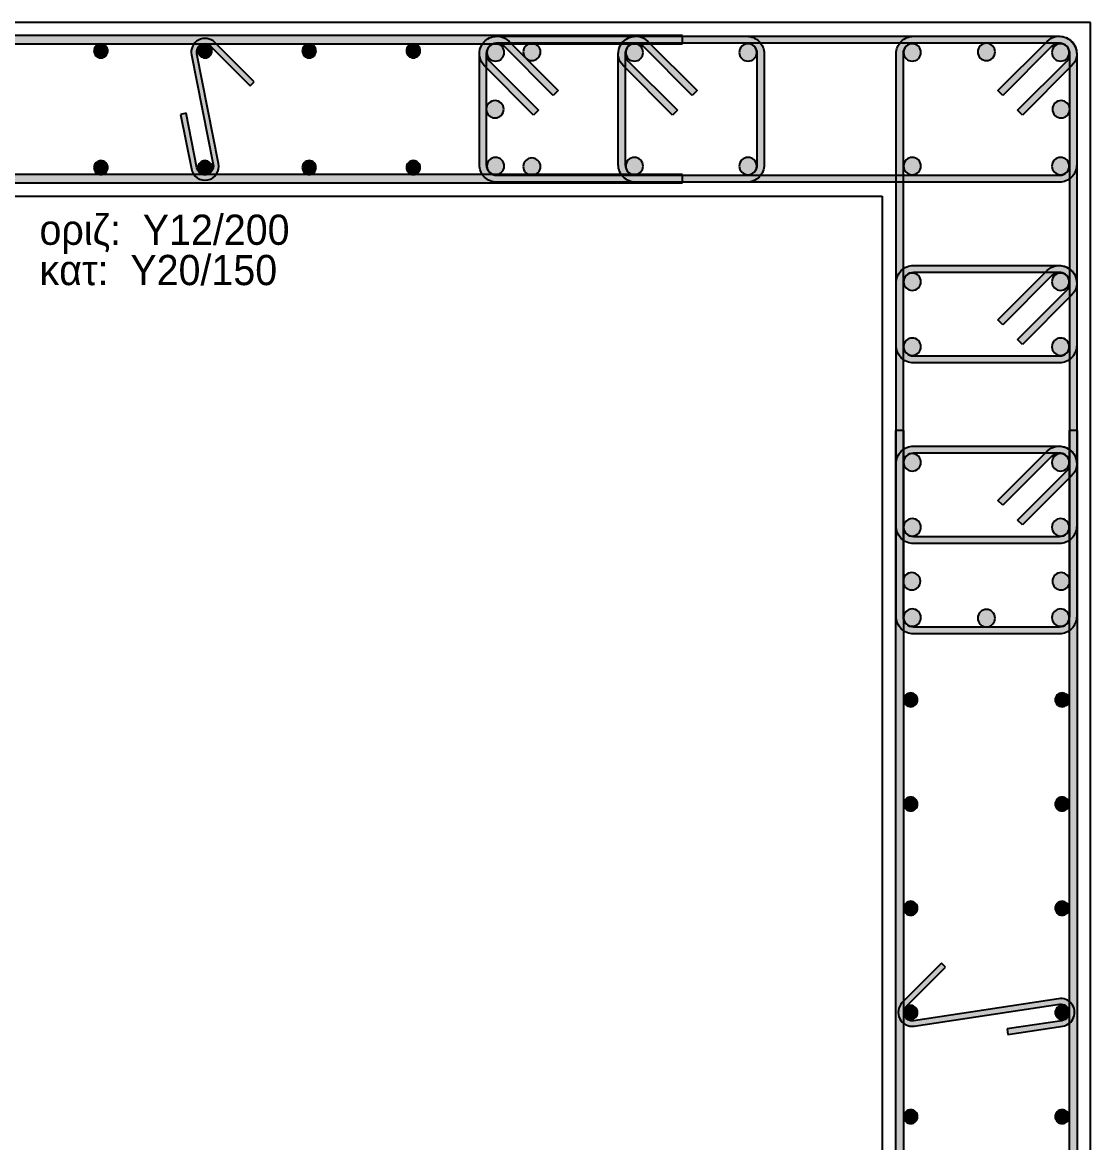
# Model space of a CAD drawing. Header units: millimetres. Extents: x -2171 to 1563, y -1758 to -1505.
# Drawn here: x -1597.41 to -1589.72, y -1613.7 to -1605.64 of the extents above; entities that cross this region are included whole.
import ezdxf

# ---------------------------------------------------------------- set-up
doc = ezdxf.new("R2010")
doc.units = ezdxf.units.MM
doc.layers.add('Col_Det', color=7, linetype='Continuous')
doc.layers.add('Col_Det_Fill', color=7, linetype='Continuous')
doc.styles.add('S1Arl22_b_934_161', font='arial.ttf', dxfattribs={"width": 0.933629, "height": 0.002175})

msp = doc.modelspace()

# ---------------------------------------------------------------- hatches: boundary and pattern name
at = {"layer": 'Col_Det_Fill'}
for color, points in [(252, [(-1592.6564, -1605.7978), (-1592.6564, -1605.7378), (-1599.5302, -1605.7378), (-1599.5302, -1605.7978)]), (252, [(-1594.0463, -1605.9208), (-1594.0817, -1605.9562, -0.668179), (-1593.9933, -1605.7428), (-1593.9933, -1605.7928, 0.668179)]), (252, [(-1594.0683, -1605.8678), (-1594.1183, -1605.8678, -0.668179), (-1593.9049, -1605.7794), (-1593.9403, -1605.8148, 0.668179)]), (252, [(-1593.9933, -1605.7928), (-1593.9933, -1605.7428), (-1589.9433, -1605.7428), (-1589.9433, -1605.7928)]), (252, [(-1593.0463, -1605.9208), (-1593.0817, -1605.9562, -0.668179), (-1592.9933, -1605.7428), (-1592.9933, -1605.7928, 0.668179)]), (252, [(-1593.0683, -1605.8678), (-1593.1183, -1605.8678, -0.668179), (-1592.9049, -1605.7794), (-1592.9403, -1605.8148, 0.668179)]), (252, [(-1592.9933, -1605.7928), (-1592.9933, -1605.7428), (-1592.1933, -1605.7428), (-1592.1933, -1605.7928)]), (252, [(-1592.1933, -1605.7928), (-1592.1933, -1605.7428, -0.414214), (-1592.0683, -1605.8678), (-1592.1183, -1605.8678, 0.414214)]), (252, [(-1591.0683, -1605.8678), (-1591.1183, -1605.8678, -0.414214), (-1590.9933, -1605.7428), (-1590.9933, -1605.7928, 0.414214)]), (252, [(-1590.9933, -1605.7928), (-1590.9933, -1605.7428), (-1589.9433, -1605.7428), (-1589.9433, -1605.7928)]), (252, [(-1589.9963, -1605.8148), (-1590.0317, -1605.7794, -0.668179), (-1589.8183, -1605.8678), (-1589.8683, -1605.8678, 0.668179)]), (252, [(-1589.9433, -1605.7928), (-1589.9433, -1605.7428, -0.668179), (-1589.8549, -1605.9562), (-1589.8903, -1605.9208, 0.668179)]), (252, [(-1589.9433, -1605.7928), (-1589.9433, -1605.7428, -0.414214), (-1589.8183, -1605.8678), (-1589.8683, -1605.8678, 0.414214)]), (133, [(-1596.8931, -1605.8478, 0.414214), (-1596.8431, -1605.8978, 0.414214), (-1596.7931, -1605.8478, 0.414214), (-1596.8431, -1605.7978, 0.414214)]), (252, [(-1596.1914, -1605.8773), (-1596.1522, -1605.8695, -0.741663), (-1596.0509, -1605.8154), (-1596.0226, -1605.7871, 0.741663)]), (133, [(-1596.1433, -1605.8478, 0.414214), (-1596.0933, -1605.8978, 0.414214), (-1596.0433, -1605.8478, 0.414214), (-1596.0933, -1605.7978, 0.414214)]), (252, [(-1596.0226, -1605.7871), (-1596.0509, -1605.8154), (-1595.768, -1606.0982), (-1595.7398, -1606.0699)]), (133, [(-1595.3935, -1605.8478, 0.414214), (-1595.3435, -1605.8978, 0.414214), (-1595.2935, -1605.8478, 0.414214), (-1595.3435, -1605.7978, 0.414214)]), (133, [(-1594.6437, -1605.8478, 0.414214), (-1594.5937, -1605.8978, 0.414214), (-1594.5437, -1605.8478, 0.414214), (-1594.5937, -1605.7978, 0.414214)]), (12, [(-1593.9396, -1605.859, 0.414214), (-1594.0021, -1605.7965, 0.414214), (-1594.0646, -1605.859, 0.414214), (-1594.0021, -1605.9215, 0.414214)]), (252, [(-1593.9403, -1605.8148), (-1593.9049, -1605.7794), (-1593.5514, -1606.133), (-1593.5867, -1606.1683)]), (133, [(-1593.6781, -1605.8553, 0.414214), (-1593.7406, -1605.7928, 0.414214), (-1593.8031, -1605.8553, 0.414214), (-1593.7406, -1605.9178, 0.414214)]), (56, [(-1592.9396, -1605.859, 0.414214), (-1593.0021, -1605.7965, 0.414214), (-1593.0646, -1605.859, 0.414214), (-1593.0021, -1605.9215, 0.414214)]), (252, [(-1592.9403, -1605.8148), (-1592.9049, -1605.7794), (-1592.5514, -1606.133), (-1592.5867, -1606.1683)]), (56, [(-1592.122, -1605.859, 0.414214), (-1592.1845, -1605.7965, 0.414214), (-1592.247, -1605.859, 0.414214), (-1592.1845, -1605.9215, 0.414214)]), (12, [(-1590.9396, -1605.859, 0.414214), (-1591.0021, -1605.7965, 0.414214), (-1591.0646, -1605.859, 0.414214), (-1591.0021, -1605.9215, 0.414214)]), (133, [(-1590.4058, -1605.8553, 0.414214), (-1590.4683, -1605.7928, 0.414214), (-1590.5308, -1605.8553, 0.414214), (-1590.4683, -1605.9178, 0.414214)]), (252, [(-1590.3499, -1606.1683), (-1590.3852, -1606.133), (-1590.0317, -1605.7794), (-1589.9963, -1605.8148)]), (12, [(-1589.872, -1605.859, 0.414214), (-1589.9345, -1605.7965, 0.414214), (-1589.997, -1605.859, 0.414214), (-1589.9345, -1605.9215, 0.414214)]), (252, [(-1596.0345, -1606.6661), (-1595.9952, -1606.6583), (-1596.1522, -1605.8695), (-1596.1914, -1605.8773)]), (252, [(-1594.0683, -1606.6678), (-1594.1183, -1606.6678), (-1594.1183, -1605.8678), (-1594.0683, -1605.8678)]), (252, [(-1593.0683, -1606.6678), (-1593.1183, -1606.6678), (-1593.1183, -1605.8678), (-1593.0683, -1605.8678)]), (252, [(-1592.1183, -1605.8678), (-1592.0683, -1605.8678), (-1592.0683, -1606.6678), (-1592.1183, -1606.6678)]), (252, [(-1591.0683, -1609.9178), (-1591.1183, -1609.9178), (-1591.1183, -1605.8678), (-1591.0683, -1605.8678)]), (252, [(-1589.8683, -1605.8678), (-1589.8183, -1605.8678), (-1589.8183, -1609.9178), (-1589.8683, -1609.9178)]), (252, [(-1589.8683, -1605.8678), (-1589.8183, -1605.8678), (-1589.8183, -1606.6678), (-1589.8683, -1606.6678)]), (252, [(-1593.6928, -1606.2744), (-1593.7281, -1606.3097), (-1594.0817, -1605.9562), (-1594.0463, -1605.9208)]), (252, [(-1592.6928, -1606.2744), (-1592.7281, -1606.3097), (-1593.0817, -1605.9562), (-1593.0463, -1605.9208)]), (252, [(-1589.8903, -1605.9208), (-1589.8549, -1605.9562), (-1590.2085, -1606.3097), (-1590.2438, -1606.2744)]), (133, [(-1593.9433, -1606.2678, 0.414214), (-1594.0058, -1606.2053, 0.414214), (-1594.0683, -1606.2678, 0.414214), (-1594.0058, -1606.3303, 0.414214)]), (133, [(-1589.8683, -1606.2678, 0.414214), (-1589.9308, -1606.2053, 0.414214), (-1589.9933, -1606.2678, 0.414214), (-1589.9308, -1606.3303, 0.414214)]), (252, [(-1596.2302, -1606.2972), (-1596.2694, -1606.305), (-1596.1914, -1606.6973), (-1596.1522, -1606.6895)]), (133, [(-1596.8931, -1606.6878, 0.414214), (-1596.8431, -1606.7378, 0.414214), (-1596.7931, -1606.6878, 0.414214), (-1596.8431, -1606.6378, 0.414214)]), (133, [(-1596.1433, -1606.6878, 0.414214), (-1596.0933, -1606.7378, 0.414214), (-1596.0433, -1606.6878, 0.414214), (-1596.0933, -1606.6378, 0.414214)]), (133, [(-1595.3935, -1606.6878, 0.414214), (-1595.3435, -1606.7378, 0.414214), (-1595.2935, -1606.6878, 0.414214), (-1595.3435, -1606.6378, 0.414214)]), (133, [(-1594.6437, -1606.6878, 0.414214), (-1594.5937, -1606.7378, 0.414214), (-1594.5437, -1606.6878, 0.414214), (-1594.5937, -1606.6378, 0.414214)]), (12, [(-1593.9396, -1606.6766, 0.414214), (-1594.0021, -1606.6141, 0.414214), (-1594.0646, -1606.6766, 0.414214), (-1594.0021, -1606.7391, 0.414214)]), (133, [(-1593.6781, -1606.6803, 0.414214), (-1593.7406, -1606.6178, 0.414214), (-1593.8031, -1606.6803, 0.414214), (-1593.7406, -1606.7428, 0.414214)]), (56, [(-1592.9396, -1606.6766, 0.414214), (-1593.0021, -1606.6141, 0.414214), (-1593.0646, -1606.6766, 0.414214), (-1593.0021, -1606.7391, 0.414214)]), (56, [(-1592.122, -1606.6766, 0.414214), (-1592.1845, -1606.6141, 0.414214), (-1592.247, -1606.6766, 0.414214), (-1592.1845, -1606.7391, 0.414214)]), (12, [(-1590.9396, -1606.6766, 0.414214), (-1591.0021, -1606.6141, 0.414214), (-1591.0646, -1606.6766, 0.414214), (-1591.0021, -1606.7391, 0.414214)]), (12, [(-1589.872, -1606.6766, 0.414214), (-1589.9345, -1606.6141, 0.414214), (-1589.997, -1606.6766, 0.414214), (-1589.9345, -1606.7391, 0.414214)]), (252, [(-1596.1522, -1606.6895), (-1596.1914, -1606.6973, 1), (-1595.9952, -1606.6583), (-1596.0345, -1606.6661, -1)]), (252, [(-1593.9933, -1606.7428), (-1593.9933, -1606.7928, -0.414214), (-1594.1183, -1606.6678), (-1594.0683, -1606.6678, 0.414214)]), (252, [(-1592.9933, -1606.7428), (-1592.9933, -1606.7928, -0.414214), (-1593.1183, -1606.6678), (-1593.0683, -1606.6678, 0.414214)]), (252, [(-1592.1183, -1606.6678), (-1592.0683, -1606.6678, -0.414214), (-1592.1933, -1606.7928), (-1592.1933, -1606.7428, 0.414214)]), (252, [(-1589.8683, -1606.6678), (-1589.8183, -1606.6678, -0.414214), (-1589.9433, -1606.7928), (-1589.9433, -1606.7428, 0.414214)]), (252, [(-1599.5302, -1606.7378), (-1599.5302, -1606.7978), (-1592.6564, -1606.7978), (-1592.6564, -1606.7378)]), (252, [(-1589.9433, -1606.7428), (-1589.9433, -1606.7928), (-1593.9933, -1606.7928), (-1593.9933, -1606.7428)]), (252, [(-1592.1933, -1606.7428), (-1592.1933, -1606.7928), (-1592.9933, -1606.7928), (-1592.9933, -1606.7428)]), (252, [(-1591.0683, -1607.5178), (-1591.1183, -1607.5178, -0.414214), (-1590.9933, -1607.3928), (-1590.9933, -1607.4428, 0.414214)]), (56, [(-1590.9396, -1607.509, 0.414214), (-1591.0021, -1607.4465, 0.414214), (-1591.0646, -1607.509, 0.414214), (-1591.0021, -1607.5715, 0.414214)]), (252, [(-1590.9933, -1607.4428), (-1590.9933, -1607.3928), (-1589.9433, -1607.3928), (-1589.9433, -1607.4428)]), (252, [(-1590.3499, -1607.8183), (-1590.3852, -1607.783), (-1590.0317, -1607.4294), (-1589.9963, -1607.4648)]), (252, [(-1589.9963, -1607.4648), (-1590.0317, -1607.4294, -0.668179), (-1589.8183, -1607.5178), (-1589.8683, -1607.5178, 0.668179)]), (56, [(-1589.872, -1607.509, 0.414214), (-1589.9345, -1607.4465, 0.414214), (-1589.997, -1607.509, 0.414214), (-1589.9345, -1607.5715, 0.414214)]), (252, [(-1589.9433, -1607.4428), (-1589.9433, -1607.3928, -0.668179), (-1589.8549, -1607.6062), (-1589.8903, -1607.5708, 0.668179)]), (252, [(-1591.0683, -1607.9678), (-1591.1183, -1607.9678), (-1591.1183, -1607.5178), (-1591.0683, -1607.5178)]), (252, [(-1589.8683, -1607.5178), (-1589.8183, -1607.5178), (-1589.8183, -1607.9678), (-1589.8683, -1607.9678)]), (252, [(-1589.8903, -1607.5708), (-1589.8549, -1607.6062), (-1590.2085, -1607.9597), (-1590.2438, -1607.9244)]), (56, [(-1590.9396, -1607.9766, 0.414214), (-1591.0021, -1607.9141, 0.414214), (-1591.0646, -1607.9766, 0.414214), (-1591.0021, -1608.0391, 0.414214)]), (56, [(-1589.872, -1607.9766, 0.414214), (-1589.9345, -1607.9141, 0.414214), (-1589.997, -1607.9766, 0.414214), (-1589.9345, -1608.0391, 0.414214)]), (252, [(-1590.9933, -1608.0428), (-1590.9933, -1608.0928, -0.414214), (-1591.1183, -1607.9678), (-1591.0683, -1607.9678, 0.414214)]), (252, [(-1589.8683, -1607.9678), (-1589.8183, -1607.9678, -0.414214), (-1589.9433, -1608.0928), (-1589.9433, -1608.0428, 0.414214)]), (252, [(-1589.9433, -1608.0428), (-1589.9433, -1608.0928), (-1590.9933, -1608.0928), (-1590.9933, -1608.0428)]), (252, [(-1591.0633, -1608.5809), (-1591.1233, -1608.5809), (-1591.1233, -1619.2047), (-1591.0633, -1619.2047)]), (252, [(-1589.8733, -1619.2047), (-1589.8133, -1619.2047), (-1589.8133, -1608.5809), (-1589.8733, -1608.5809)]), (252, [(-1591.0683, -1608.8178), (-1591.1183, -1608.8178, -0.414214), (-1590.9933, -1608.6928), (-1590.9933, -1608.7428, 0.414214)]), (252, [(-1590.9933, -1608.7428), (-1590.9933, -1608.6928), (-1589.9433, -1608.6928), (-1589.9433, -1608.7428)]), (252, [(-1590.3499, -1609.1183), (-1590.3852, -1609.083), (-1590.0317, -1608.7294), (-1589.9963, -1608.7648)]), (252, [(-1589.9963, -1608.7648), (-1590.0317, -1608.7294, -0.668179), (-1589.8183, -1608.8178), (-1589.8683, -1608.8178, 0.668179)]), (252, [(-1589.9433, -1608.7428), (-1589.9433, -1608.6928, -0.668179), (-1589.8549, -1608.9062), (-1589.8903, -1608.8708, 0.668179)]), (252, [(-1591.0683, -1609.2678), (-1591.1183, -1609.2678), (-1591.1183, -1608.8178), (-1591.0683, -1608.8178)]), (56, [(-1590.9396, -1608.809, 0.414214), (-1591.0021, -1608.7465, 0.414214), (-1591.0646, -1608.809, 0.414214), (-1591.0021, -1608.8715, 0.414214)]), (56, [(-1589.872, -1608.809, 0.414214), (-1589.9345, -1608.7465, 0.414214), (-1589.997, -1608.809, 0.414214), (-1589.9345, -1608.8715, 0.414214)]), (252, [(-1589.8683, -1608.8178), (-1589.8183, -1608.8178), (-1589.8183, -1609.2678), (-1589.8683, -1609.2678)]), (252, [(-1589.8903, -1608.8708), (-1589.8549, -1608.9062), (-1590.2085, -1609.2597), (-1590.2438, -1609.2244)]), (56, [(-1590.9396, -1609.2766, 0.414214), (-1591.0021, -1609.2141, 0.414214), (-1591.0646, -1609.2766, 0.414214), (-1591.0021, -1609.3391, 0.414214)]), (56, [(-1589.872, -1609.2766, 0.414214), (-1589.9345, -1609.2141, 0.414214), (-1589.997, -1609.2766, 0.414214), (-1589.9345, -1609.3391, 0.414214)]), (252, [(-1590.9933, -1609.3428), (-1590.9933, -1609.3928, -0.414214), (-1591.1183, -1609.2678), (-1591.0683, -1609.2678, 0.414214)]), (252, [(-1589.8683, -1609.2678), (-1589.8183, -1609.2678, -0.414214), (-1589.9433, -1609.3928), (-1589.9433, -1609.3428, 0.414214)]), (252, [(-1589.9433, -1609.3428), (-1589.9433, -1609.3928), (-1590.9933, -1609.3928), (-1590.9933, -1609.3428)]), (133, [(-1590.9433, -1609.6651, 0.414214), (-1591.0058, -1609.6026, 0.414214), (-1591.0683, -1609.6651, 0.414214), (-1591.0058, -1609.7276, 0.414214)]), (133, [(-1589.8683, -1609.6651, 0.414214), (-1589.9308, -1609.6026, 0.414214), (-1589.9933, -1609.6651, 0.414214), (-1589.9308, -1609.7276, 0.414214)]), (12, [(-1590.9396, -1609.9266, 0.414214), (-1591.0021, -1609.8641, 0.414214), (-1591.0646, -1609.9266, 0.414214), (-1591.0021, -1609.9891, 0.414214)]), (133, [(-1590.4058, -1609.9303, 0.414214), (-1590.4683, -1609.8678, 0.414214), (-1590.5308, -1609.9303, 0.414214), (-1590.4683, -1609.9928, 0.414214)]), (12, [(-1589.872, -1609.9266, 0.414214), (-1589.9345, -1609.8641, 0.414214), (-1589.997, -1609.9266, 0.414214), (-1589.9345, -1609.9891, 0.414214)]), (252, [(-1590.9933, -1609.9928), (-1590.9933, -1610.0428, -0.414214), (-1591.1183, -1609.9178), (-1591.0683, -1609.9178, 0.414214)]), (252, [(-1589.8683, -1609.9178), (-1589.8183, -1609.9178, -0.414214), (-1589.9433, -1610.0428), (-1589.9433, -1609.9928, 0.414214)]), (252, [(-1589.9433, -1609.9928), (-1589.9433, -1610.0428), (-1590.9933, -1610.0428), (-1590.9933, -1609.9928)]), (133, [(-1591.0133, -1610.5683, 0.414214), (-1590.9633, -1610.5183, 0.414214), (-1591.0133, -1610.4683, 0.414214), (-1591.0633, -1610.5183, 0.414214)]), (133, [(-1589.9233, -1610.5683, 0.414214), (-1589.8733, -1610.5183, 0.414214), (-1589.9233, -1610.4683, 0.414214), (-1589.9733, -1610.5183, 0.414214)]), (133, [(-1591.0133, -1611.3182, 0.414214), (-1590.9633, -1611.2682, 0.414214), (-1591.0133, -1611.2182, 0.414214), (-1591.0633, -1611.2682, 0.414214)]), (133, [(-1589.9233, -1611.3182, 0.414214), (-1589.8733, -1611.2682, 0.414214), (-1589.9233, -1611.2182, 0.414214), (-1589.9733, -1611.2682, 0.414214)]), (133, [(-1591.0133, -1612.0681, 0.414214), (-1590.9633, -1612.0181, 0.414214), (-1591.0133, -1611.9681, 0.414214), (-1591.0633, -1612.0181, 0.414214)]), (133, [(-1589.9233, -1612.0681, 0.414214), (-1589.8733, -1612.0181, 0.414214), (-1589.9233, -1611.9681, 0.414214), (-1589.9733, -1612.0181, 0.414214)]), (252, [(-1591.074, -1612.6972), (-1591.0457, -1612.7255), (-1590.7629, -1612.4427), (-1590.7912, -1612.4144)]), (252, [(-1589.9423, -1612.7086), (-1589.9483, -1612.6691), (-1590.9943, -1612.8273), (-1590.9884, -1612.8668)]), (252, [(-1589.9243, -1612.8273), (-1589.9184, -1612.8668, 1), (-1589.9483, -1612.6691), (-1589.9423, -1612.7086, -1)]), (252, [(-1590.9884, -1612.8668), (-1590.9943, -1612.8273, -0.723878), (-1591.0457, -1612.7255), (-1591.074, -1612.6972, 0.723878)]), (133, [(-1591.0133, -1612.818, 0.414214), (-1590.9633, -1612.768, 0.414214), (-1591.0133, -1612.718, 0.414214), (-1591.0633, -1612.768, 0.414214)]), (133, [(-1589.9233, -1612.818, 0.414214), (-1589.8733, -1612.768, 0.414214), (-1589.9233, -1612.718, 0.414214), (-1589.9733, -1612.768, 0.414214)]), (252, [(-1590.3198, -1612.8871), (-1590.3139, -1612.9266), (-1589.9184, -1612.8668), (-1589.9243, -1612.8273)]), (133, [(-1591.0133, -1613.5679, 0.414214), (-1590.9633, -1613.5179, 0.414214), (-1591.0133, -1613.4679, 0.414214), (-1591.0633, -1613.5179, 0.414214)]), (133, [(-1589.9233, -1613.5679, 0.414214), (-1589.8733, -1613.5179, 0.414214), (-1589.9233, -1613.4679, 0.414214), (-1589.9733, -1613.5179, 0.414214)])]:
    msp.add_hatch(color=color, dxfattribs=at).paths.add_polyline_path(points)

# ---------------------------------------------------------------- linework, layer by layer
at = {"layer": 'Col_Det', "color": 7}
for points in [[(-1589.7183, -1605.6428), (-1602.4683, -1605.6428)], [(-1589.7183, -1622.1428), (-1589.7183, -1605.6428)], [(-1592.6564, -1605.7378), (-1599.5302, -1605.7378)], [(-1593.9933, -1605.7428), (-1589.9433, -1605.7428)], [(-1592.9933, -1605.7428), (-1592.1933, -1605.7428)], [(-1592.6564, -1605.7978), (-1592.6564, -1605.7378)], [(-1590.9933, -1605.7428), (-1589.9433, -1605.7428)], [(-1599.5302, -1605.7978), (-1592.6564, -1605.7978)], [(-1596.0509, -1605.8154), (-1595.768, -1606.0982)], [(-1595.7398, -1606.0699), (-1596.0226, -1605.7871)], [(-1589.9433, -1605.7928), (-1593.9933, -1605.7928)], [(-1593.5867, -1606.1683), (-1593.9403, -1605.8148)], [(-1593.9049, -1605.7794), (-1593.5514, -1606.133)], [(-1592.1933, -1605.7928), (-1592.9933, -1605.7928)], [(-1592.5867, -1606.1683), (-1592.9403, -1605.8148)], [(-1592.9049, -1605.7794), (-1592.5514, -1606.133)], [(-1589.9433, -1605.7928), (-1590.9933, -1605.7928)], [(-1590.3852, -1606.133), (-1590.0317, -1605.7794)], [(-1589.9963, -1605.8148), (-1590.3499, -1606.1683)], [(-1596.1914, -1605.8773), (-1596.0345, -1606.6661)], [(-1595.9952, -1606.6583), (-1596.1522, -1605.8695)], [(-1594.1183, -1606.6678), (-1594.1183, -1605.8678)], [(-1594.0683, -1605.8678), (-1594.0683, -1606.6678)], [(-1593.1183, -1606.6678), (-1593.1183, -1605.8678)], [(-1593.0683, -1605.8678), (-1593.0683, -1606.6678)], [(-1592.1183, -1606.6678), (-1592.1183, -1605.8678)], [(-1592.0683, -1605.8678), (-1592.0683, -1606.6678)], [(-1591.1183, -1609.9178), (-1591.1183, -1605.8678)], [(-1591.0683, -1605.8678), (-1591.0683, -1609.9178)], [(-1589.8683, -1609.9178), (-1589.8683, -1605.8678)], [(-1589.8683, -1606.6678), (-1589.8683, -1605.8678)], [(-1589.8183, -1605.8678), (-1589.8183, -1609.9178)], [(-1589.8183, -1605.8678), (-1589.8183, -1606.6678)], [(-1593.7281, -1606.3097), (-1594.0817, -1605.9562)], [(-1594.0463, -1605.9208), (-1593.6928, -1606.2744)], [(-1592.7281, -1606.3097), (-1593.0817, -1605.9562)], [(-1593.0463, -1605.9208), (-1592.6928, -1606.2744)], [(-1590.2438, -1606.2744), (-1589.8903, -1605.9208)], [(-1589.8549, -1605.9562), (-1590.2085, -1606.3097)], [(-1595.768, -1606.0982), (-1595.7398, -1606.0699)], [(-1593.5514, -1606.133), (-1593.5867, -1606.1683)], [(-1592.5514, -1606.133), (-1592.5867, -1606.1683)], [(-1590.3499, -1606.1683), (-1590.3852, -1606.133)], [(-1596.2302, -1606.2972), (-1596.2694, -1606.305)], [(-1596.2694, -1606.305), (-1596.1914, -1606.6973)], [(-1596.1522, -1606.6895), (-1596.2302, -1606.2972)], [(-1593.6928, -1606.2744), (-1593.7281, -1606.3097)], [(-1592.6928, -1606.2744), (-1592.7281, -1606.3097)], [(-1590.2085, -1606.3097), (-1590.2438, -1606.2744)], [(-1592.6564, -1606.7378), (-1599.5302, -1606.7378)], [(-1599.5302, -1606.7978), (-1592.6564, -1606.7978)], [(-1593.9933, -1606.7428), (-1589.9433, -1606.7428)], [(-1589.9433, -1606.7928), (-1593.9933, -1606.7928)], [(-1592.9933, -1606.7428), (-1592.1933, -1606.7428)], [(-1592.1933, -1606.7928), (-1592.9933, -1606.7928)], [(-1592.6564, -1606.7978), (-1592.6564, -1606.7378)], [(-1601.2183, -1606.8928), (-1591.2183, -1606.8928)], [(-1591.2183, -1606.8928), (-1591.2183, -1622.1428)], [(-1590.9933, -1607.3928), (-1589.9433, -1607.3928)], [(-1589.9433, -1607.4428), (-1590.9933, -1607.4428)], [(-1590.3852, -1607.783), (-1590.0317, -1607.4294)], [(-1591.1183, -1607.9678), (-1591.1183, -1607.5178)], [(-1591.0683, -1607.5178), (-1591.0683, -1607.9678)], [(-1589.9963, -1607.4648), (-1590.3499, -1607.8183)], [(-1589.8683, -1607.9678), (-1589.8683, -1607.5178)], [(-1589.8183, -1607.5178), (-1589.8183, -1607.9678)], [(-1590.2438, -1607.9244), (-1589.8903, -1607.5708)], [(-1589.8549, -1607.6062), (-1590.2085, -1607.9597)], [(-1590.3499, -1607.8183), (-1590.3852, -1607.783)], [(-1590.2085, -1607.9597), (-1590.2438, -1607.9244)], [(-1590.9933, -1608.0428), (-1589.9433, -1608.0428)], [(-1589.9433, -1608.0928), (-1590.9933, -1608.0928)], [(-1591.0633, -1608.5809), (-1591.1233, -1608.5809)], [(-1591.1233, -1608.5809), (-1591.1233, -1619.2047)], [(-1591.0633, -1619.2047), (-1591.0633, -1608.5809)], [(-1589.8133, -1608.5809), (-1589.8733, -1608.5809)], [(-1589.8733, -1608.5809), (-1589.8733, -1619.2047)], [(-1589.8133, -1619.2047), (-1589.8133, -1608.5809)], [(-1590.9933, -1608.6928), (-1589.9433, -1608.6928)], [(-1590.3852, -1609.083), (-1590.0317, -1608.7294)], [(-1591.1183, -1609.2678), (-1591.1183, -1608.8178)], [(-1591.0683, -1608.8178), (-1591.0683, -1609.2678)], [(-1589.9433, -1608.7428), (-1590.9933, -1608.7428)], [(-1589.9963, -1608.7648), (-1590.3499, -1609.1183)], [(-1589.8683, -1609.2678), (-1589.8683, -1608.8178)], [(-1589.8183, -1608.8178), (-1589.8183, -1609.2678)], [(-1590.2438, -1609.2244), (-1589.8903, -1608.8708)], [(-1589.8549, -1608.9062), (-1590.2085, -1609.2597)], [(-1590.3499, -1609.1183), (-1590.3852, -1609.083)], [(-1590.2085, -1609.2597), (-1590.2438, -1609.2244)], [(-1590.9933, -1609.3428), (-1589.9433, -1609.3428)], [(-1589.9433, -1609.3928), (-1590.9933, -1609.3928)], [(-1590.9933, -1609.9928), (-1589.9433, -1609.9928)], [(-1589.9433, -1610.0428), (-1590.9933, -1610.0428)], [(-1590.7912, -1612.4144), (-1591.074, -1612.6972)], [(-1591.0457, -1612.7255), (-1590.7629, -1612.4427)], [(-1590.7629, -1612.4427), (-1590.7912, -1612.4144)], [(-1589.9483, -1612.6691), (-1590.9943, -1612.8273)], [(-1590.9884, -1612.8668), (-1589.9423, -1612.7086)], [(-1589.9243, -1612.8273), (-1590.3198, -1612.8871)], [(-1590.3198, -1612.8871), (-1590.3139, -1612.9266)], [(-1590.3139, -1612.9266), (-1589.9184, -1612.8668)]]:
    msp.add_lwpolyline(points, dxfattribs=at)
for points in [[(-1594.0817, -1605.9562, -0.668179), (-1593.9933, -1605.7428)], [(-1594.1183, -1605.8678, -0.668179), (-1593.9049, -1605.7794)], [(-1593.0817, -1605.9562, -0.668179), (-1592.9933, -1605.7428)], [(-1593.1183, -1605.8678, -0.668179), (-1592.9049, -1605.7794)], [(-1592.1933, -1605.7428, -0.414214), (-1592.0683, -1605.8678)], [(-1591.1183, -1605.8678, -0.414214), (-1590.9933, -1605.7428)], [(-1590.0317, -1605.7794, -0.668179), (-1589.8183, -1605.8678)], [(-1589.9433, -1605.7428, -0.668179), (-1589.8549, -1605.9562)], [(-1589.9433, -1605.7428, -0.414214), (-1589.8183, -1605.8678)], [(-1596.8431, -1605.7978, 0.414214), (-1596.8931, -1605.8478, 0.414214)], [(-1596.7931, -1605.8478, 0.414214), (-1596.8431, -1605.7978, 0.414214)], [(-1596.0226, -1605.7871, 0.741663), (-1596.1914, -1605.8773, 0.741663)], [(-1596.1522, -1605.8695, -0.741663), (-1596.0509, -1605.8154)], [(-1596.0933, -1605.7978, 0.414214), (-1596.1433, -1605.8478, 0.414214)], [(-1596.0433, -1605.8478, 0.414214), (-1596.0933, -1605.7978, 0.414214)], [(-1595.3435, -1605.7978, 0.414214), (-1595.3935, -1605.8478, 0.414214)], [(-1595.2935, -1605.8478, 0.414214), (-1595.3435, -1605.7978, 0.414214)], [(-1594.5937, -1605.7978, 0.414214), (-1594.6437, -1605.8478, 0.414214)], [(-1594.5437, -1605.8478, 0.414214), (-1594.5937, -1605.7978, 0.414214)], [(-1593.9933, -1605.7928, 0.668179), (-1594.0463, -1605.9208, 0.668179)], [(-1593.9403, -1605.8148, 0.668179), (-1594.0683, -1605.8678, 0.668179)], [(-1594.0021, -1605.7965, 0.414214), (-1594.0646, -1605.859, 0.414214)], [(-1593.9396, -1605.859, 0.414214), (-1594.0021, -1605.7965, 0.414214)], [(-1593.7406, -1605.7928, 0.414214), (-1593.8031, -1605.8553, 0.414214)], [(-1593.6781, -1605.8553, 0.414214), (-1593.7406, -1605.7928, 0.414214)], [(-1592.9933, -1605.7928, 0.668179), (-1593.0463, -1605.9208, 0.668179)], [(-1592.9403, -1605.8148, 0.668179), (-1593.0683, -1605.8678, 0.668179)], [(-1593.0021, -1605.7965, 0.414214), (-1593.0646, -1605.859, 0.414214)], [(-1592.9396, -1605.859, 0.414214), (-1593.0021, -1605.7965, 0.414214)], [(-1592.1845, -1605.7965, 0.414214), (-1592.247, -1605.859, 0.414214)], [(-1592.1183, -1605.8678, 0.414214), (-1592.1933, -1605.7928, 0.414214)], [(-1592.122, -1605.859, 0.414214), (-1592.1845, -1605.7965, 0.414214)], [(-1590.9933, -1605.7928, 0.414214), (-1591.0683, -1605.8678, 0.414214)], [(-1591.0021, -1605.7965, 0.414214), (-1591.0646, -1605.859, 0.414214)], [(-1590.9396, -1605.859, 0.414214), (-1591.0021, -1605.7965, 0.414214)], [(-1590.4683, -1605.7928, 0.414214), (-1590.5308, -1605.8553, 0.414214)], [(-1590.4058, -1605.8553, 0.414214), (-1590.4683, -1605.7928, 0.414214)], [(-1589.9345, -1605.7965, 0.414214), (-1589.997, -1605.859, 0.414214)], [(-1589.8683, -1605.8678, 0.668179), (-1589.9963, -1605.8148, 0.668179)], [(-1589.8903, -1605.9208, 0.668179), (-1589.9433, -1605.7928, 0.668179)], [(-1589.8683, -1605.8678, 0.414214), (-1589.9433, -1605.7928, 0.414214)], [(-1589.872, -1605.859, 0.414214), (-1589.9345, -1605.7965, 0.414214)], [(-1596.8931, -1605.8478, 0.414214), (-1596.8431, -1605.8978, 0.414214)], [(-1596.8431, -1605.8978, 0.414214), (-1596.7931, -1605.8478, 0.414214)], [(-1596.1433, -1605.8478, 0.414214), (-1596.0933, -1605.8978, 0.414214)], [(-1596.0933, -1605.8978, 0.414214), (-1596.0433, -1605.8478, 0.414214)], [(-1595.3935, -1605.8478, 0.414214), (-1595.3435, -1605.8978, 0.414214)], [(-1595.3435, -1605.8978, 0.414214), (-1595.2935, -1605.8478, 0.414214)], [(-1594.6437, -1605.8478, 0.414214), (-1594.5937, -1605.8978, 0.414214)], [(-1594.5937, -1605.8978, 0.414214), (-1594.5437, -1605.8478, 0.414214)], [(-1594.0646, -1605.859, 0.414214), (-1594.0021, -1605.9215, 0.414214)], [(-1594.0021, -1605.9215, 0.414214), (-1593.9396, -1605.859, 0.414214)], [(-1593.8031, -1605.8553, 0.414214), (-1593.7406, -1605.9178, 0.414214)], [(-1593.7406, -1605.9178, 0.414214), (-1593.6781, -1605.8553, 0.414214)], [(-1593.0646, -1605.859, 0.414214), (-1593.0021, -1605.9215, 0.414214)], [(-1593.0021, -1605.9215, 0.414214), (-1592.9396, -1605.859, 0.414214)], [(-1592.247, -1605.859, 0.414214), (-1592.1845, -1605.9215, 0.414214)], [(-1592.1845, -1605.9215, 0.414214), (-1592.122, -1605.859, 0.414214)], [(-1591.0646, -1605.859, 0.414214), (-1591.0021, -1605.9215, 0.414214)], [(-1591.0021, -1605.9215, 0.414214), (-1590.9396, -1605.859, 0.414214)], [(-1590.5308, -1605.8553, 0.414214), (-1590.4683, -1605.9178, 0.414214)], [(-1590.4683, -1605.9178, 0.414214), (-1590.4058, -1605.8553, 0.414214)], [(-1589.997, -1605.859, 0.414214), (-1589.9345, -1605.9215, 0.414214)], [(-1589.9345, -1605.9215, 0.414214), (-1589.872, -1605.859, 0.414214)], [(-1594.0058, -1606.2053, 0.414214), (-1594.0683, -1606.2678, 0.414214)], [(-1593.9433, -1606.2678, 0.414214), (-1594.0058, -1606.2053, 0.414214)], [(-1589.9308, -1606.2053, 0.414214), (-1589.9933, -1606.2678, 0.414214)], [(-1589.8683, -1606.2678, 0.414214), (-1589.9308, -1606.2053, 0.414214)], [(-1594.0683, -1606.2678, 0.414214), (-1594.0058, -1606.3303, 0.414214)], [(-1594.0058, -1606.3303, 0.414214), (-1593.9433, -1606.2678, 0.414214)], [(-1589.9933, -1606.2678, 0.414214), (-1589.9308, -1606.3303, 0.414214)], [(-1589.9308, -1606.3303, 0.414214), (-1589.8683, -1606.2678, 0.414214)], [(-1596.8431, -1606.6378, 0.414214), (-1596.8931, -1606.6878, 0.414214)], [(-1596.7931, -1606.6878, 0.414214), (-1596.8431, -1606.6378, 0.414214)], [(-1596.0933, -1606.6378, 0.414214), (-1596.1433, -1606.6878, 0.414214)], [(-1596.0433, -1606.6878, 0.414214), (-1596.0933, -1606.6378, 0.414214)], [(-1595.3435, -1606.6378, 0.414214), (-1595.3935, -1606.6878, 0.414214)], [(-1595.2935, -1606.6878, 0.414214), (-1595.3435, -1606.6378, 0.414214)], [(-1594.5937, -1606.6378, 0.414214), (-1594.6437, -1606.6878, 0.414214)], [(-1594.5437, -1606.6878, 0.414214), (-1594.5937, -1606.6378, 0.414214)], [(-1594.0021, -1606.6141, 0.414214), (-1594.0646, -1606.6766, 0.414214)], [(-1593.9396, -1606.6766, 0.414214), (-1594.0021, -1606.6141, 0.414214)], [(-1593.7406, -1606.6178, 0.414214), (-1593.8031, -1606.6803, 0.414214)], [(-1593.6781, -1606.6803, 0.414214), (-1593.7406, -1606.6178, 0.414214)], [(-1593.0021, -1606.6141, 0.414214), (-1593.0646, -1606.6766, 0.414214)], [(-1592.9396, -1606.6766, 0.414214), (-1593.0021, -1606.6141, 0.414214)], [(-1592.1845, -1606.6141, 0.414214), (-1592.247, -1606.6766, 0.414214)], [(-1592.122, -1606.6766, 0.414214), (-1592.1845, -1606.6141, 0.414214)], [(-1591.0021, -1606.6141, 0.414214), (-1591.0646, -1606.6766, 0.414214)], [(-1590.9396, -1606.6766, 0.414214), (-1591.0021, -1606.6141, 0.414214)], [(-1589.9345, -1606.6141, 0.414214), (-1589.997, -1606.6766, 0.414214)], [(-1589.872, -1606.6766, 0.414214), (-1589.9345, -1606.6141, 0.414214)], [(-1596.8931, -1606.6878, 0.414214), (-1596.8431, -1606.7378, 0.414214)], [(-1596.8431, -1606.7378, 0.414214), (-1596.7931, -1606.6878, 0.414214)], [(-1596.1914, -1606.6973, 1), (-1595.9952, -1606.6583)], [(-1596.0345, -1606.6661, -1), (-1596.1522, -1606.6895, -1)], [(-1596.1433, -1606.6878, 0.414214), (-1596.0933, -1606.7378, 0.414214)], [(-1596.0933, -1606.7378, 0.414214), (-1596.0433, -1606.6878, 0.414214)], [(-1595.3935, -1606.6878, 0.414214), (-1595.3435, -1606.7378, 0.414214)], [(-1595.3435, -1606.7378, 0.414214), (-1595.2935, -1606.6878, 0.414214)], [(-1594.6437, -1606.6878, 0.414214), (-1594.5937, -1606.7378, 0.414214)], [(-1594.5937, -1606.7378, 0.414214), (-1594.5437, -1606.6878, 0.414214)], [(-1593.9933, -1606.7928, -0.414214), (-1594.1183, -1606.6678)], [(-1594.0683, -1606.6678, 0.414214), (-1593.9933, -1606.7428, 0.414214)], [(-1594.0646, -1606.6766, 0.414214), (-1594.0021, -1606.7391, 0.414214)], [(-1594.0021, -1606.7391, 0.414214), (-1593.9396, -1606.6766, 0.414214)], [(-1593.8031, -1606.6803, 0.414214), (-1593.7406, -1606.7428, 0.414214)], [(-1593.7406, -1606.7428, 0.414214), (-1593.6781, -1606.6803, 0.414214)], [(-1592.9933, -1606.7928, -0.414214), (-1593.1183, -1606.6678)], [(-1593.0683, -1606.6678, 0.414214), (-1592.9933, -1606.7428, 0.414214)], [(-1593.0646, -1606.6766, 0.414214), (-1593.0021, -1606.7391, 0.414214)], [(-1593.0021, -1606.7391, 0.414214), (-1592.9396, -1606.6766, 0.414214)], [(-1592.247, -1606.6766, 0.414214), (-1592.1845, -1606.7391, 0.414214)], [(-1592.0683, -1606.6678, -0.414214), (-1592.1933, -1606.7928)], [(-1592.1933, -1606.7428, 0.414214), (-1592.1183, -1606.6678, 0.414214)], [(-1592.1845, -1606.7391, 0.414214), (-1592.122, -1606.6766, 0.414214)], [(-1591.0646, -1606.6766, 0.414214), (-1591.0021, -1606.7391, 0.414214)], [(-1591.0021, -1606.7391, 0.414214), (-1590.9396, -1606.6766, 0.414214)], [(-1589.997, -1606.6766, 0.414214), (-1589.9345, -1606.7391, 0.414214)], [(-1589.8183, -1606.6678, -0.414214), (-1589.9433, -1606.7928)], [(-1589.9433, -1606.7428, 0.414214), (-1589.8683, -1606.6678, 0.414214)], [(-1589.9345, -1606.7391, 0.414214), (-1589.872, -1606.6766, 0.414214)], [(-1591.1183, -1607.5178, -0.414214), (-1590.9933, -1607.3928)], [(-1590.9933, -1607.4428, 0.414214), (-1591.0683, -1607.5178, 0.414214)], [(-1591.0021, -1607.4465, 0.414214), (-1591.0646, -1607.509, 0.414214)], [(-1590.9396, -1607.509, 0.414214), (-1591.0021, -1607.4465, 0.414214)], [(-1590.0317, -1607.4294, -0.668179), (-1589.8183, -1607.5178)], [(-1589.9345, -1607.4465, 0.414214), (-1589.997, -1607.509, 0.414214)], [(-1589.8683, -1607.5178, 0.668179), (-1589.9963, -1607.4648, 0.668179)], [(-1589.9433, -1607.3928, -0.668179), (-1589.8549, -1607.6062)], [(-1589.8903, -1607.5708, 0.668179), (-1589.9433, -1607.4428, 0.668179)], [(-1589.872, -1607.509, 0.414214), (-1589.9345, -1607.4465, 0.414214)], [(-1591.0646, -1607.509, 0.414214), (-1591.0021, -1607.5715, 0.414214)], [(-1591.0021, -1607.5715, 0.414214), (-1590.9396, -1607.509, 0.414214)], [(-1589.997, -1607.509, 0.414214), (-1589.9345, -1607.5715, 0.414214)], [(-1589.9345, -1607.5715, 0.414214), (-1589.872, -1607.509, 0.414214)], [(-1591.0021, -1607.9141, 0.414214), (-1591.0646, -1607.9766, 0.414214)], [(-1590.9396, -1607.9766, 0.414214), (-1591.0021, -1607.9141, 0.414214)], [(-1589.9345, -1607.9141, 0.414214), (-1589.997, -1607.9766, 0.414214)], [(-1589.872, -1607.9766, 0.414214), (-1589.9345, -1607.9141, 0.414214)], [(-1590.9933, -1608.0928, -0.414214), (-1591.1183, -1607.9678)], [(-1591.0683, -1607.9678, 0.414214), (-1590.9933, -1608.0428, 0.414214)], [(-1591.0646, -1607.9766, 0.414214), (-1591.0021, -1608.0391, 0.414214)], [(-1591.0021, -1608.0391, 0.414214), (-1590.9396, -1607.9766, 0.414214)], [(-1589.997, -1607.9766, 0.414214), (-1589.9345, -1608.0391, 0.414214)], [(-1589.8183, -1607.9678, -0.414214), (-1589.9433, -1608.0928)], [(-1589.9433, -1608.0428, 0.414214), (-1589.8683, -1607.9678, 0.414214)], [(-1589.9345, -1608.0391, 0.414214), (-1589.872, -1607.9766, 0.414214)], [(-1591.1183, -1608.8178, -0.414214), (-1590.9933, -1608.6928)], [(-1590.0317, -1608.7294, -0.668179), (-1589.8183, -1608.8178)], [(-1589.9433, -1608.6928, -0.668179), (-1589.8549, -1608.9062)], [(-1590.9933, -1608.7428, 0.414214), (-1591.0683, -1608.8178, 0.414214)], [(-1591.0021, -1608.7465, 0.414214), (-1591.0646, -1608.809, 0.414214)], [(-1591.0646, -1608.809, 0.414214), (-1591.0021, -1608.8715, 0.414214)], [(-1590.9396, -1608.809, 0.414214), (-1591.0021, -1608.7465, 0.414214)], [(-1591.0021, -1608.8715, 0.414214), (-1590.9396, -1608.809, 0.414214)], [(-1589.9345, -1608.7465, 0.414214), (-1589.997, -1608.809, 0.414214)], [(-1589.997, -1608.809, 0.414214), (-1589.9345, -1608.8715, 0.414214)], [(-1589.8683, -1608.8178, 0.668179), (-1589.9963, -1608.7648, 0.668179)], [(-1589.8903, -1608.8708, 0.668179), (-1589.9433, -1608.7428, 0.668179)], [(-1589.872, -1608.809, 0.414214), (-1589.9345, -1608.7465, 0.414214)], [(-1589.9345, -1608.8715, 0.414214), (-1589.872, -1608.809, 0.414214)], [(-1591.0021, -1609.2141, 0.414214), (-1591.0646, -1609.2766, 0.414214)], [(-1590.9396, -1609.2766, 0.414214), (-1591.0021, -1609.2141, 0.414214)], [(-1589.9345, -1609.2141, 0.414214), (-1589.997, -1609.2766, 0.414214)], [(-1589.872, -1609.2766, 0.414214), (-1589.9345, -1609.2141, 0.414214)], [(-1590.9933, -1609.3928, -0.414214), (-1591.1183, -1609.2678)], [(-1591.0683, -1609.2678, 0.414214), (-1590.9933, -1609.3428, 0.414214)], [(-1591.0646, -1609.2766, 0.414214), (-1591.0021, -1609.3391, 0.414214)], [(-1591.0021, -1609.3391, 0.414214), (-1590.9396, -1609.2766, 0.414214)], [(-1589.997, -1609.2766, 0.414214), (-1589.9345, -1609.3391, 0.414214)], [(-1589.8183, -1609.2678, -0.414214), (-1589.9433, -1609.3928)], [(-1589.9433, -1609.3428, 0.414214), (-1589.8683, -1609.2678, 0.414214)], [(-1589.9345, -1609.3391, 0.414214), (-1589.872, -1609.2766, 0.414214)], [(-1591.0058, -1609.6026, 0.414214), (-1591.0683, -1609.6651, 0.414214)], [(-1590.9433, -1609.6651, 0.414214), (-1591.0058, -1609.6026, 0.414214)], [(-1589.9308, -1609.6026, 0.414214), (-1589.9933, -1609.6651, 0.414214)], [(-1589.8683, -1609.6651, 0.414214), (-1589.9308, -1609.6026, 0.414214)], [(-1591.0683, -1609.6651, 0.414214), (-1591.0058, -1609.7276, 0.414214)], [(-1591.0058, -1609.7276, 0.414214), (-1590.9433, -1609.6651, 0.414214)], [(-1589.9933, -1609.6651, 0.414214), (-1589.9308, -1609.7276, 0.414214)], [(-1589.9308, -1609.7276, 0.414214), (-1589.8683, -1609.6651, 0.414214)], [(-1591.0021, -1609.8641, 0.414214), (-1591.0646, -1609.9266, 0.414214)], [(-1590.9396, -1609.9266, 0.414214), (-1591.0021, -1609.8641, 0.414214)], [(-1590.4683, -1609.8678, 0.414214), (-1590.5308, -1609.9303, 0.414214)], [(-1590.4058, -1609.9303, 0.414214), (-1590.4683, -1609.8678, 0.414214)], [(-1589.9345, -1609.8641, 0.414214), (-1589.997, -1609.9266, 0.414214)], [(-1589.872, -1609.9266, 0.414214), (-1589.9345, -1609.8641, 0.414214)], [(-1590.9933, -1610.0428, -0.414214), (-1591.1183, -1609.9178)], [(-1591.0683, -1609.9178, 0.414214), (-1590.9933, -1609.9928, 0.414214)], [(-1591.0646, -1609.9266, 0.414214), (-1591.0021, -1609.9891, 0.414214)], [(-1591.0021, -1609.9891, 0.414214), (-1590.9396, -1609.9266, 0.414214)], [(-1590.5308, -1609.9303, 0.414214), (-1590.4683, -1609.9928, 0.414214)], [(-1590.4683, -1609.9928, 0.414214), (-1590.4058, -1609.9303, 0.414214)], [(-1589.997, -1609.9266, 0.414214), (-1589.9345, -1609.9891, 0.414214)], [(-1589.8183, -1609.9178, -0.414214), (-1589.9433, -1610.0428)], [(-1589.9433, -1609.9928, 0.414214), (-1589.8683, -1609.9178, 0.414214)], [(-1589.9345, -1609.9891, 0.414214), (-1589.872, -1609.9266, 0.414214)], [(-1591.0133, -1610.4683, 0.414214), (-1591.0633, -1610.5183, 0.414214)], [(-1590.9633, -1610.5183, 0.414214), (-1591.0133, -1610.4683, 0.414214)], [(-1589.9233, -1610.4683, 0.414214), (-1589.9733, -1610.5183, 0.414214)], [(-1589.8733, -1610.5183, 0.414214), (-1589.9233, -1610.4683, 0.414214)], [(-1591.0633, -1610.5183, 0.414214), (-1591.0133, -1610.5683, 0.414214)], [(-1591.0133, -1610.5683, 0.414214), (-1590.9633, -1610.5183, 0.414214)], [(-1589.9733, -1610.5183, 0.414214), (-1589.9233, -1610.5683, 0.414214)], [(-1589.9233, -1610.5683, 0.414214), (-1589.8733, -1610.5183, 0.414214)], [(-1591.0133, -1611.2182, 0.414214), (-1591.0633, -1611.2682, 0.414214)], [(-1590.9633, -1611.2682, 0.414214), (-1591.0133, -1611.2182, 0.414214)], [(-1589.9233, -1611.2182, 0.414214), (-1589.9733, -1611.2682, 0.414214)], [(-1589.8733, -1611.2682, 0.414214), (-1589.9233, -1611.2182, 0.414214)], [(-1591.0633, -1611.2682, 0.414214), (-1591.0133, -1611.3182, 0.414214)], [(-1591.0133, -1611.3182, 0.414214), (-1590.9633, -1611.2682, 0.414214)], [(-1589.9733, -1611.2682, 0.414214), (-1589.9233, -1611.3182, 0.414214)], [(-1589.9233, -1611.3182, 0.414214), (-1589.8733, -1611.2682, 0.414214)], [(-1591.0133, -1611.9681, 0.414214), (-1591.0633, -1612.0181, 0.414214)], [(-1591.0633, -1612.0181, 0.414214), (-1591.0133, -1612.0681, 0.414214)], [(-1590.9633, -1612.0181, 0.414214), (-1591.0133, -1611.9681, 0.414214)], [(-1591.0133, -1612.0681, 0.414214), (-1590.9633, -1612.0181, 0.414214)], [(-1589.9233, -1611.9681, 0.414214), (-1589.9733, -1612.0181, 0.414214)], [(-1589.9733, -1612.0181, 0.414214), (-1589.9233, -1612.0681, 0.414214)], [(-1589.8733, -1612.0181, 0.414214), (-1589.9233, -1611.9681, 0.414214)], [(-1589.9233, -1612.0681, 0.414214), (-1589.8733, -1612.0181, 0.414214)], [(-1589.9184, -1612.8668, 1), (-1589.9483, -1612.6691)], [(-1591.074, -1612.6972, 0.723878), (-1590.9884, -1612.8668, 0.723878)], [(-1591.0133, -1612.718, 0.414214), (-1591.0633, -1612.768, 0.414214)], [(-1590.9943, -1612.8273, -0.723878), (-1591.0457, -1612.7255)], [(-1591.0633, -1612.768, 0.414214), (-1591.0133, -1612.818, 0.414214)], [(-1590.9633, -1612.768, 0.414214), (-1591.0133, -1612.718, 0.414214)], [(-1591.0133, -1612.818, 0.414214), (-1590.9633, -1612.768, 0.414214)], [(-1589.9233, -1612.718, 0.414214), (-1589.9733, -1612.768, 0.414214)], [(-1589.9733, -1612.768, 0.414214), (-1589.9233, -1612.818, 0.414214)], [(-1589.9423, -1612.7086, -1), (-1589.9243, -1612.8273, -1)], [(-1589.8733, -1612.768, 0.414214), (-1589.9233, -1612.718, 0.414214)], [(-1589.9233, -1612.818, 0.414214), (-1589.8733, -1612.768, 0.414214)], [(-1591.0133, -1613.4679, 0.414214), (-1591.0633, -1613.5179, 0.414214)], [(-1590.9633, -1613.5179, 0.414214), (-1591.0133, -1613.4679, 0.414214)], [(-1589.9233, -1613.4679, 0.414214), (-1589.9733, -1613.5179, 0.414214)], [(-1589.8733, -1613.5179, 0.414214), (-1589.9233, -1613.4679, 0.414214)], [(-1591.0633, -1613.5179, 0.414214), (-1591.0133, -1613.5679, 0.414214)], [(-1591.0133, -1613.5679, 0.414214), (-1590.9633, -1613.5179, 0.414214)], [(-1589.9733, -1613.5179, 0.414214), (-1589.9233, -1613.5679, 0.414214)], [(-1589.9233, -1613.5679, 0.414214), (-1589.8733, -1613.5179, 0.414214)]]:
    msp.add_lwpolyline(points, format="xyb", dxfattribs=at)

# ---------------------------------------------------------------- texts
at = {"layer": 'Col_Det', "color": 7, "style": 'S1Arl22_b_934_161', "width": 0.933629}
for s, p in [('οριζ:  Y12/200', (-1597.285, -1607.2436)), ('κατ:  Y20/150', (-1597.285, -1607.5336))]:
    msp.add_text(s, height=0.2175, dxfattribs=at).set_placement(p)

doc.saveas('drawing.dxf')
